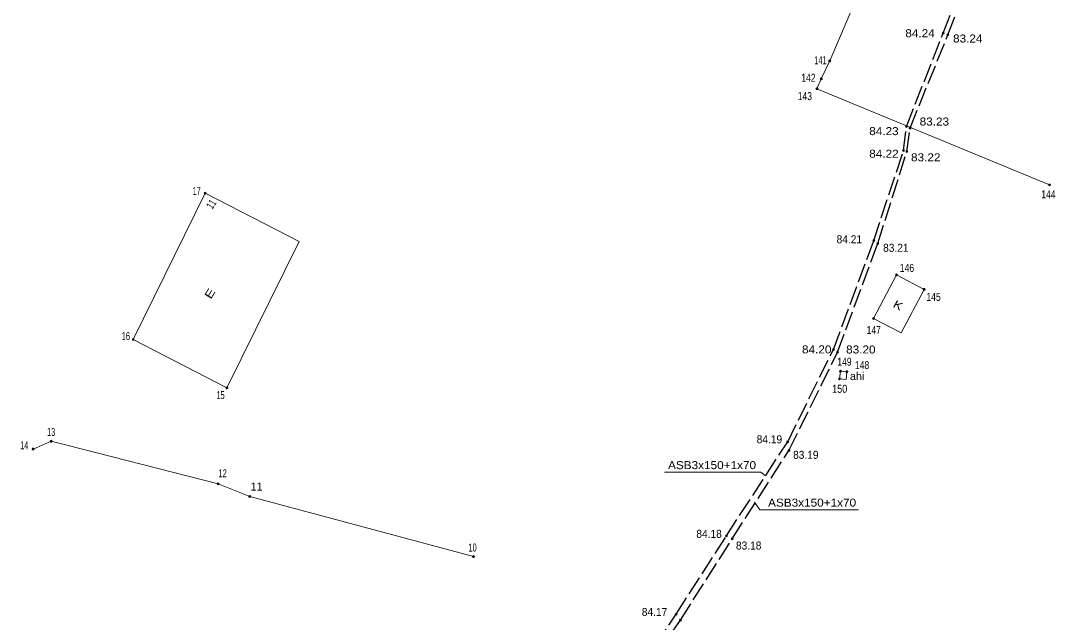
# Model space of a CAD drawing. Extents: x 642048 to 642352, y 6456237 to 6456686.
# Drawn here: x 642224 to 642327.5, y 6456529.1 to 6456589.2 of the extents above; entities that cross this region are included whole.
import ezdxf
from ezdxf.enums import TextEntityAlignment as Align

# ---------------------------------------------------------------- set-up
doc = ezdxf.new("R2010")
doc.units = 0
doc.header["$LTSCALE"] = 0.32
doc.header["$PDMODE"] = 32
doc.header["$PDSIZE"] = 0.16
doc.linetypes.add('LONG_DASHED', pattern=[7.5, 6, -1.5])
for name, color, linetype, lineweight in [('1', 7, 'Continuous', 13), ('2', 7, 'Continuous', 13), ('21', 7, 'Continuous', 13), ('28', 7, 'Continuous', 13), ('49', 7, 'Continuous', 13), ('54', 7, 'Continuous', 13)]:
    doc.layers.add(name, color=color, linetype=linetype, lineweight=lineweight)
doc.layers.add('57', color=7, linetype='Continuous')
doc.layers.add('62', color=7, linetype='Continuous')

msp = doc.modelspace()

# ---------------------------------------------------------------- hatches: boundary and pattern name
at = {"layer": '54'}
for points in [[(642316.37, 6456587.99, 1), (642316.17, 6456587.99, 1)], [(642316.83, 6456587.82, 1), (642316.63, 6456587.82, 1)], [(642305.02, 6456585.21, 1), (642304.82, 6456585.21, 1)], [(642304.18, 6456583.43, 1), (642303.98, 6456583.43, 1)], [(642303.75, 6456582.42, 1), (642303.55, 6456582.42, 1)], [(642312.69, 6456578.66, 1), (642312.49, 6456578.66, 1)], [(642313.06, 6456578.5, 1), (642312.86, 6456578.5, 1)], [(642312.4, 6456576.25, 1), (642312.2, 6456576.25, 1)], [(642312.73, 6456576.16, 1), (642312.53, 6456576.16, 1)], [(642242.59, 6456571.98, 1), (642242.39, 6456571.98, 1)], [(642327, 6456572.81, 1), (642326.8, 6456572.81, 1)], [(642309.42, 6456567.25, 1), (642309.22, 6456567.25, 1)], [(642309.83, 6456566.95, 1), (642309.63, 6456566.95, 1)], [(642311.69, 6456563.82, 1), (642311.49, 6456563.82, 1)], [(642314.46, 6456562.37, 1), (642314.26, 6456562.37, 1)], [(642309.41, 6456559.46, 1), (642309.21, 6456559.46, 1)], [(642235.39, 6456557.36, 1), (642235.19, 6456557.36, 1)], [(642305.39, 6456556.36, 1), (642305.19, 6456556.36, 1)], [(642305.81, 6456556.08, 1), (642305.61, 6456556.08, 1)], [(642306.01, 6456553.42, 1), (642305.81, 6456553.42, 1)], [(642306.09, 6456554.2, 1), (642305.89, 6456554.2, 1)], [(642306.73, 6456554.14, 1), (642306.53, 6456554.14, 1)], [(642244.77, 6456552.52, 1), (642244.57, 6456552.52, 1)], [(642227.19, 6456547.18, 1), (642226.99, 6456547.18, 1)], [(642300.82, 6456547.13, 1), (642300.62, 6456547.13, 1)], [(642225.39, 6456546.41, 1), (642225.19, 6456546.41, 1)], [(642300.95, 6456546.27, 1), (642300.75, 6456546.27, 1)], [(642243.89, 6456542.93, 1), (642243.69, 6456542.93, 1)], [(642247.04, 6456541.67, 1), (642246.84, 6456541.67, 1)], [(642294.7, 6456537.74, 1), (642294.5, 6456537.74, 1)], [(642295.28, 6456537.44, 1), (642295.08, 6456537.44, 1)], [(642269.41, 6456535.65, 1), (642269.21, 6456535.65, 1)], [(642289.66, 6456529.91, 1), (642289.46, 6456529.91, 1)], [(642290.09, 6456529.3, 1), (642289.89, 6456529.3, 1)]]:
    msp.add_hatch(color=256, dxfattribs=at).paths.add_polyline_path(points)

# ---------------------------------------------------------------- linework, layer by layer
at = {"layer": '1'}
for q in [(642314.36, 6456562.37), (642309.31, 6456559.46)]:
    msp.add_line((642312.08, 6456558.01), q, dxfattribs=at)
for points in [[(642244.67, 6456552.52), (642235.29, 6456557.36), (642242.49, 6456571.98)], [(642242.49, 6456571.98), (642251.87, 6456567.14), (642244.67, 6456552.52)], [(642314.36, 6456562.37), (642311.59, 6456563.82), (642309.31, 6456559.46)]]:
    msp.add_lwpolyline(points, dxfattribs=at)
at = {"layer": '2'}
for points in [[(642306.63, 6456554.14), (642305.99, 6456554.2), (642305.91, 6456553.42)], [(642305.91, 6456553.42), (642306.55, 6456553.36), (642306.63, 6456554.14)]]:
    msp.add_lwpolyline(points, dxfattribs=at)
at = {"layer": '21', "linetype": 'LONG_DASHED', "lineweight": 25}
for points in [[(642283.92, 6456520.34), (642289.99, 6456529.3), (642295.18, 6456537.44), (642300.85, 6456546.27), (642305.71, 6456556.08), (642309.73, 6456566.95), (642312.63, 6456576.16), (642312.96, 6456578.5), (642316.73, 6456587.82), (642320.89, 6456598.58), (642321.62, 6456600.51), (642321.72, 6456601.28), (642321.28, 6456602.16), (642312.02, 6456605.93), (642300.8, 6456609.44), (642291.36, 6456612.74), (642281.44, 6456617.38), (642277.73, 6456619.06), (642277.02, 6456619.81), (642276.9, 6456620.85), (642282.52, 6456629.24)], [(642283.59, 6456520.78), (642289.56, 6456529.91), (642294.6, 6456537.74), (642300.72, 6456547.13), (642305.29, 6456556.36), (642309.32, 6456567.25), (642312.3, 6456576.25), (642312.59, 6456578.66), (642316.27, 6456587.99), (642320.47, 6456598.75), (642321.21, 6456600.6), (642321.69, 6456601.86), (642321.35, 6456602.61), (642312.22, 6456606.39), (642312.15, 6456606.83), (642313.24, 6456609.59)]]:
    msp.add_lwpolyline(points, dxfattribs=at)
at = {"layer": '21'}
for points in [[(642288.39, 6456544.08), (642298.04, 6456544.08), (642298.5, 6456543.74)], [(642307.81, 6456540.34), (642297.93, 6456540.34), (642297.41, 6456541.09)]]:
    msp.add_lwpolyline(points, dxfattribs=at)
at = {"layer": '28'}
msp.add_line((642307.53, 6456591.34), (642304.92, 6456585.21), dxfattribs=at)
for points in [[(642304.92, 6456585.21), (642304.08, 6456583.43), (642303.65, 6456582.42), (642326.9, 6456572.81)], [(642269.31, 6456535.65), (642246.94, 6456541.67), (642243.79, 6456542.93), (642227.09, 6456547.18), (642225.29, 6456546.41)]]:
    msp.add_lwpolyline(points, dxfattribs=at)
at = {"layer": '54'}
for centre in [(642316.27, 6456587.99), (642316.73, 6456587.82), (642304.92, 6456585.21), (642304.08, 6456583.43), (642303.65, 6456582.42), (642312.59, 6456578.66), (642312.96, 6456578.5), (642312.3, 6456576.25), (642312.63, 6456576.16), (642242.49, 6456571.98), (642326.9, 6456572.81), (642309.32, 6456567.25), (642309.73, 6456566.95), (642311.59, 6456563.82), (642314.36, 6456562.37), (642309.31, 6456559.46), (642235.29, 6456557.36), (642305.29, 6456556.36), (642305.71, 6456556.08), (642305.91, 6456553.42), (642305.99, 6456554.2), (642306.63, 6456554.14), (642244.67, 6456552.52), (642227.09, 6456547.18), (642300.72, 6456547.13), (642225.29, 6456546.41), (642300.85, 6456546.27), (642243.79, 6456542.93), (642246.94, 6456541.67), (642294.6, 6456537.74), (642295.18, 6456537.44), (642269.31, 6456535.65), (642289.56, 6456529.91), (642289.99, 6456529.3)]:
    msp.add_circle(centre, 0.1, dxfattribs=at)
for p in [(642316.27, 6456587.99), (642316.73, 6456587.82), (642304.92, 6456585.21), (642304.08, 6456583.43), (642303.65, 6456582.42), (642312.59, 6456578.66), (642312.96, 6456578.5), (642312.3, 6456576.25), (642312.63, 6456576.16), (642242.49, 6456571.98), (642326.9, 6456572.81), (642309.32, 6456567.25), (642309.73, 6456566.95), (642311.59, 6456563.82), (642314.36, 6456562.37), (642309.31, 6456559.46), (642235.29, 6456557.36), (642305.29, 6456556.36), (642305.71, 6456556.08), (642305.91, 6456553.42), (642305.99, 6456554.2), (642306.63, 6456554.14), (642244.67, 6456552.52), (642227.09, 6456547.18), (642300.72, 6456547.13), (642225.29, 6456546.41), (642300.85, 6456546.27), (642243.79, 6456542.93), (642246.94, 6456541.67), (642294.6, 6456537.74), (642295.18, 6456537.44), (642269.31, 6456535.65), (642289.56, 6456529.91), (642289.99, 6456529.3)]:
    msp.add_point(p, dxfattribs=at)

# ---------------------------------------------------------------- texts
at = {"layer": '21', "width": 1.1}
for p in [(642288.76, 6456544.4), (642298.76, 6456540.65)]:
    msp.add_text('ASB3x150+1x70', height=0.8, dxfattribs=at).set_placement(p)
at = {"layer": '49'}
for s, width, p in [('84.24', 1.1, (642312.48, 6456587.58)), ('83.24', 1.1, (642317.25, 6456587.05)), ('83.23', 1.1, (642313.91, 6456578.75)), ('84.23', 1.1, (642308.87, 6456577.79)), ('84.22', 1.1, (642308.87, 6456575.53)), ('83.22', 1.1, (642313.05, 6456575.17)), ('84.21', 0.95, (642305.61, 6456566.98)), ('83.21', 0.95, (642310.26, 6456566.13)), ('84.20', 1.1, (642302.15, 6456555.97)), ('83.20', 1.1, (642306.56, 6456555.96)), ('84.19', 0.95, (642297.62, 6456546.98)), ('83.19', 0.95, (642301.26, 6456545.43)), ('84.18', 0.95, (642291.59, 6456537.53)), ('83.18', 0.95, (642295.55, 6456536.36)), ('84.17', 0.95, (642286.14, 6456529.72))]:
    msp.add_text(s, height=0.8, dxfattribs=dict(at, width=width)).set_placement(p)
at = {"layer": '57'}
for s, rotation, width, p in [('11', 58.286, 0.65, (642243.44, 6456570.68)), ('E', 58.286, 1.35, (642243.3, 6456561.74)), ('K', 330.893, 1.25, (642311.56, 6456560.43))]:
    msp.add_text(s, height=0.8, rotation=rotation, dxfattribs=dict(at, width=width)).set_placement(p, align=Align.CENTER)
msp.add_text('ahi', height=0.8, dxfattribs=at).set_placement((642307.66, 6456553.3), align=Align.CENTER)
at = {"layer": '62'}
for s, width, p in [('141', 0.55, (642303.38, 6456584.88)), ('142', 0.8, (642302.08, 6456583.12)), ('143', 0.8, (642301.72, 6456581.29)), ('17', 0.6, (642241.24, 6456571.82)), ('144', 0.8, (642326.07, 6456571.47)), ('146', 0.8, (642311.93, 6456564.11)), ('145', 0.8, (642314.59, 6456561.22)), ('147', 0.8, (642308.61, 6456557.91)), ('16', 0.65, (642234.14, 6456557.3)), ('149', 0.8, (642305.68, 6456554.74)), ('148', 0.8, (642307.44, 6456554.4)), ('150', 0.85, (642305.16, 6456552.03)), ('15', 0.6, (642243.62, 6456551.4)), ('13', 0.6, (642226.69, 6456547.72)), ('14', 0.6, (642224, 6456546.39)), ('12', 0.6, (642243.83, 6456543.58)), ('10', 0.65, (642268.8, 6456536.16))]:
    msp.add_text(s, height=0.8, dxfattribs=dict(at, width=width)).set_placement(p)
msp.add_text('11', height=0.8, dxfattribs=at).set_placement((642247.03, 6456542.26))

doc.saveas('drawing.dxf')
